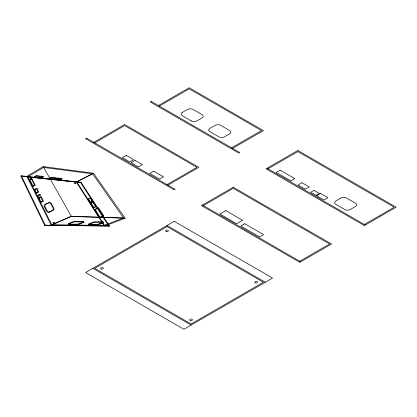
<?xml version="1.0" encoding="UTF-8"?>
<svg xmlns="http://www.w3.org/2000/svg" width="417" height="417" viewBox="0 0 417 417"><rect width="100%" height="100%" fill="white"/><g stroke="black" fill="none" stroke-linecap="round" stroke-linejoin="round"><path stroke-width="0.63" d="M68.68 224.117L68.633 224.45L69.342 224.622L76.17 224.732A4.895 2.825 0 0 0 76.973 224.695L77.849 224.596A8.835 5.103 0 0 0 79.048 224.356A6.083 3.513 0 0 0 80.189 224.002L84.104 222.131L75.602 221.766L72.766 222.35L69.212 223.825A2.846 1.642 0 0 0 68.852 223.997L68.758 224.059A0.897 0.516 0 0 1 68.325 223.929L68.362 223.611A2.241 1.293 0 0 1 68.925 223.293L73.22 221.589A8.846 5.108 0 0 1 74.716 221.297L83.098 221.349L83.754 221.536L83.603 221.901A2.763 1.595 0 0 1 83.066 222.172L79.887 223.476M102.973 222.297L103.166 221.959L102.473 221.776L94.617 221.787A8.992 5.192 0 0 0 93.471 222.021L88.503 224.049L88.993 224.398A2.413 1.397 0 0 0 89.405 224.419L97.046 224.372A8.83 5.098 0 0 0 98.146 224.148L102.415 222.574A3.002 1.736 0 0 0 102.983 222.303L103.468 222.657L98.454 224.648A8.814 5.093 0 0 1 97.078 224.914L89.707 224.93A2.481 1.433 0 0 1 89.327 224.909L88.826 224.763M20.85 176.104L21.34 175.807L81.054 182.265L109.504 225.998L44.692 225.43L20.85 176.104L80.554 182.521L81.054 182.265M43.201 166.607L26.787 176.396L51.239 225.243L71.411 216.475L125.194 218.216L93.455 173.222L43.201 166.607L71.411 216.475M27.715 176.891L43.629 167.446L92.595 173.811L123.557 217.945L103.974 225.441L51.744 224.706L27.715 176.891L76.368 182.114L92.595 173.811M29.107 179.68L31.15 178.486L34.543 185.138L32.443 186.316M34.496 177.261L36.534 176.073L43.556 176.85L41.507 178.017M93.794 142.322L124.626 124.521L198.826 167.358L167.988 185.158M158.371 105.548L189.209 87.742L263.408 130.584L232.571 148.384M94.758 142.88L124.626 125.632L196.897 167.358L167.029 184.606M159.336 106.106L189.209 88.857L261.48 130.584L231.607 147.827M182.344 112.402L187.269 109.556A4.347 2.512 0 0 1 190.251 108.816L190.684 108.827A4.008 2.314 0 0 1 193.191 109.489L201.943 114.545A4.201 2.424 0 0 1 201.958 117.98L196.996 120.836A4.139 2.393 0 0 1 191.132 120.847M203.407 205.607L233.28 188.359L329.638 243.997L299.771 261.24M267.99 168.833L297.863 151.585L394.221 207.218L364.349 224.466M49.373 178.872L51.437 177.725L56.41 178.278M34.1 189.62L36.253 188.437L38.036 191.929L35.852 193.102M54.346 179.409L57.077 177.976L61.93 178.518L59.866 179.633L55.013 179.107M55.247 179.503L57.311 178.377L62.169 178.914L60.1 180.029M37.149 195.672L39.021 194.682L40.381 197.356L38.489 198.341M38.604 198.581L40.84 197.418L42.716 201.103L40.449 202.25M93.455 173.222L76.712 181.796L104.907 225.936L125.194 218.216M49.858 211.992L53.048 210.481L53.934 209.49A4.905 2.83 0 0 0 54.054 208.75L51.354 203.376L50.301 202.662A1.261 0.73 0 0 0 49.722 202.615L49.576 202.626A1.757 1.011 0 0 0 48.81 202.86L45.734 204.382L44.911 205.346A4.889 2.825 0 0 0 44.812 206.227L47.293 211.263A3.32 1.918 0 0 0 47.538 211.617L48.466 212.144A1.626 0.938 0 0 0 49.086 211.956L52.276 210.449L53.162 209.454A4.921 2.841 0 0 0 53.282 208.719L50.566 203.293L49.55 202.62A1.256 0.725 0 0 0 48.956 202.568L44.979 204.34L44.15 205.305A4.91 2.836 0 0 0 44.056 206.186L46.589 211.336L47.861 212.144A1.22 0.704 0 0 0 48.32 212.164A1.413 0.813 0 0 0 49.847 211.982M44.692 225.43L45.286 225.164L109.504 225.998M51.744 224.706L71.224 216.225L123.557 217.945M31.499 179.174L31.812 178.705A1.381 0.798 0 0 0 31.249 178.387L30.457 178.638M75.873 224.205L69.347 224.101A2.554 1.475 0 0 1 68.758 224.059M102.999 222.297L94.935 222.297A9.059 5.233 0 0 0 93.789 222.537L89.478 224.158A2.799 1.616 0 0 0 88.993 224.393M191.137 120.847L182.417 115.811A4.16 2.403 0 0 1 182.323 112.387M267.026 168.275L365.313 225.024M202.443 205.049L300.73 261.798M167.029 225.498L265.316 282.246M92.829 268.334L191.116 325.083M80.554 182.521L108.9 226.222M76.368 182.114L103.974 225.441M99.825 223.522L100.116 223.095A1.204 0.693 0 0 1 101.034 223.642M21.34 175.807L45.286 225.164M101.128 223.632L100.992 224.033L100.257 223.919A1.548 0.897 0 0 1 99.856 223.569M208.797 130.266A4.087 2.361 0 0 1 209.954 128.342L214.885 125.496A4.347 2.512 0 0 1 217.862 124.756L218.294 124.766A4.008 2.314 0 0 1 220.802 125.434L229.553 130.49A4.201 2.424 0 0 1 229.569 133.92L224.607 136.781A4.144 2.393 0 0 1 218.748 136.792L210.027 131.751A4.285 2.471 0 0 1 208.792 130.266M31.405 179.164A1.178 0.678 0 0 1 30.504 178.632M88.769 224.768A0.563 0.323 0 0 1 88.957 224.45M79.814 223.423A6.344 3.664 0 0 1 75.873 224.169M75.722 183.532L75.024 183.652A1.387 0.803 0 0 1 74.539 183.339L74.513 182.99L75.133 183.016A1.387 0.803 0 0 1 75.618 183.324L75.722 183.532M54.434 222.933L53.345 223.131A1.47 0.85 0 0 1 52.85 222.709L53.022 222.24L53.892 222.318A1.47 0.85 0 0 1 54.387 222.741L54.434 222.933M36.315 175.656L34.277 176.844L41.288 177.611L43.332 176.443L36.315 175.656M31.874 178.565L29.831 179.753L33.172 186.378L35.273 185.205L31.874 178.565M86.564 138.147L85.6 138.705L174.254 189.886L175.218 189.334L86.564 138.147M151.147 101.373L150.183 101.93L238.837 153.112L239.801 152.559L151.147 101.373M126.335 155.379L122.384 157.662L129.729 161.9L133.68 159.617L126.335 155.379M135.025 160.399L131.074 162.677L138.418 166.915L142.369 164.637L135.025 160.399M153.685 171.173L149.739 173.451L159.529 179.102L163.48 176.824L153.685 171.173M174.254 221.328L85.6 272.509L183.892 329.258L272.541 278.071L174.254 221.328M233.28 187.249L201.479 205.607L299.771 262.356L331.567 243.997L233.28 187.249M297.863 150.474L266.062 168.833L364.349 225.581L396.15 207.218L297.863 150.474M167.029 226.613L94.758 268.334L191.116 323.973L263.388 282.246L167.029 226.613M280.13 170.157L276.221 172.414L290.894 180.889L294.803 178.632L280.13 170.157M225.837 210.627L219.936 214.036L236.689 223.71L242.595 220.301L225.837 210.627M301.944 182.703L297.993 184.986L305.338 189.224L309.284 186.946L301.944 182.703M244.779 223.762L240.828 226.045L259.671 236.924L263.622 234.641L244.779 223.762M314.027 190.361L310.675 192.3L316.117 195.443L319.474 193.509L314.027 190.361M320.537 193.441L316.586 195.724L323.941 199.967L327.892 197.689L320.537 193.441M340.705 198.143L335.779 200.984A4.149 2.393 0 0 0 335.263 203.949A4.316 2.492 0 0 0 335.847 204.393L344.572 209.428A4.144 2.393 0 0 0 350.426 209.417L355.383 206.561A4.201 2.424 0 0 0 355.373 203.131L346.621 198.075A4.008 2.314 0 0 0 344.119 197.413L343.686 197.403A4.347 2.512 0 0 0 340.71 198.143M51.202 177.319L49.149 178.466L54.116 179.008L56.175 177.877L51.202 177.319M36.993 188.5L34.84 189.678L36.597 193.16L38.776 191.987L36.993 188.5M39.959 194.291L37.754 195.458L41.205 202.297L43.472 201.145L39.959 194.291M90.166 198.054L87.919 199.086L90.004 202.349L92.282 201.328L90.166 198.054M90.765 198.101L88.519 199.128L90.609 202.391L92.887 201.369L90.765 198.101M92.782 202.099L90.499 203.121L93.351 207.583L95.681 206.577L92.782 202.099M93.387 202.141L91.104 203.157L93.961 207.619L96.285 206.613L93.387 202.141M98.052 207.994L94.534 209.496L99.637 217.476L103.27 216.006L98.052 207.994M98.657 208.026L95.144 209.527L100.252 217.497L103.885 216.032L98.657 208.026M166.227 231.419A1.36 0.787 0 0 0 168.385 230.862A1.36 0.787 0 0 0 166.472 230.064A1.36 0.787 0 0 0 166.227 231.419M255.485 282.924A1.36 0.787 0 0 0 257.529 282.246A1.36 0.787 0 0 0 255.485 281.564A1.36 0.787 0 0 0 255.485 282.924M101.295 269.017A1.36 0.787 0 0 0 103.338 268.334A1.36 0.787 0 0 0 101.295 267.657A1.36 0.787 0 0 0 101.295 269.017M190.433 320.485A1.36 0.787 0 0 0 192.482 319.803A1.36 0.787 0 0 0 190.433 319.12A1.36 0.787 0 0 0 190.433 320.485"/></g></svg>
